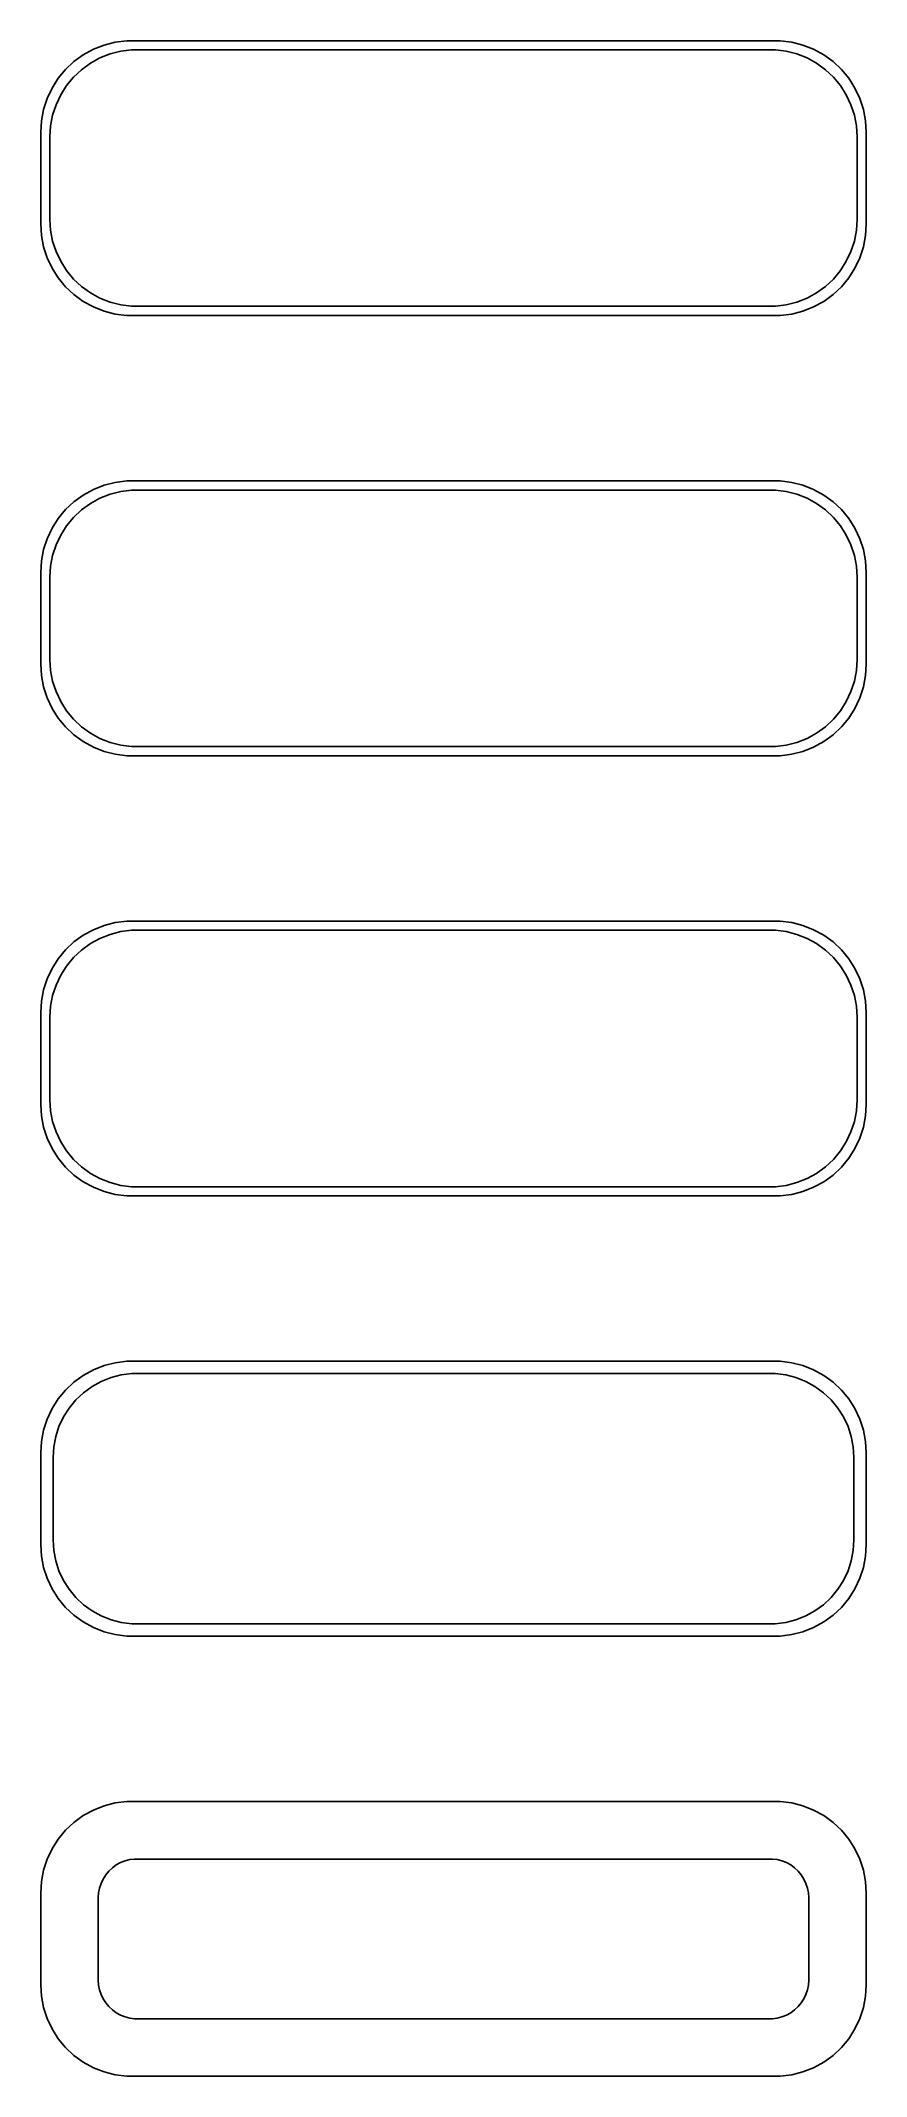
# Model space of a CAD drawing. Header units: metres. Extents: x -22 to 22, y 113 to 223.
import ezdxf

# ---------------------------------------------------------------- set-up
doc = ezdxf.new("R2010")
doc.units = ezdxf.units.M

msp = doc.modelspace()

# ---------------------------------------------------------------- linework, layer by layer
for p, q in [((-19.0451, 223.255), (-19.6289, 223.024)), ((-18.4369, 223.411), (-19.0451, 223.255)), ((-17.8139, 223.49), (-18.4369, 223.411)), ((17.8139, 223.49), (-17.8139, 223.49)), ((18.4369, 223.411), (17.8139, 223.49)), ((19.0451, 223.255), (18.4369, 223.411)), ((19.6289, 223.024), (19.0451, 223.255)), ((-20.6871, 222.353), (-21.1448, 221.923)), ((-20.1791, 222.722), (-20.6871, 222.353)), ((-20.2778, 221.91), (-19.7952, 222.261)), ((-19.6289, 223.024), (-20.1791, 222.722)), ((-19.7952, 222.261), (-19.2724, 222.548)), ((-19.2724, 222.548), (-18.7178, 222.768)), ((-18.7178, 222.768), (-18.1401, 222.916)), ((-18.1401, 222.916), (-17.5482, 222.991)), ((-17.5482, 222.991), (17.5482, 222.991)), ((17.5482, 222.991), (18.1401, 222.916)), ((18.1401, 222.916), (18.7178, 222.768)), ((18.7178, 222.768), (19.2724, 222.548)), ((19.2724, 222.548), (19.7952, 222.261)), ((20.1791, 222.722), (19.6289, 223.024)), ((19.7952, 222.261), (20.2778, 221.91)), ((20.6871, 222.353), (20.1791, 222.722)), ((21.1448, 221.923), (20.6871, 222.353)), ((-21.8815, 220.909), (-22.1489, 220.341)), ((-21.5451, 221.439), (-21.8815, 220.909)), ((-21.1448, 221.923), (-21.5451, 221.439)), ((-21.4124, 220.538), (-21.0928, 221.042)), ((-21.0928, 221.042), (-20.7126, 221.502)), ((-20.7126, 221.502), (-20.2778, 221.91)), ((20.2778, 221.91), (20.7126, 221.502)), ((20.7126, 221.502), (21.0928, 221.042)), ((21.0928, 221.042), (21.4124, 220.538)), ((21.5451, 221.439), (21.1448, 221.923)), ((21.8815, 220.909), (21.5451, 221.439)), ((22.1489, 220.341), (21.8815, 220.909)), ((-22.3429, 219.743), (-22.4606, 219.127)), ((-22.1489, 220.341), (-22.3429, 219.743)), ((-21.8508, 219.431), (-21.6664, 219.999)), ((-21.6664, 219.999), (-21.4124, 220.538)), ((21.4124, 220.538), (21.6664, 219.999)), ((21.6664, 219.999), (21.8508, 219.431)), ((22.3429, 219.743), (22.1489, 220.341)), ((22.4606, 219.127), (22.3429, 219.743)), ((-22.4606, 219.127), (-22.5, 218.5)), ((-22, 218.25), (-21.9625, 218.845)), ((-21.9625, 218.845), (-21.8508, 219.431)), ((21.8508, 219.431), (21.9625, 218.845)), ((21.9625, 218.845), (22, 218.25)), ((22.5, 218.5), (22.4606, 219.127)), ((-22.5, 218.5), (-22.5, 213.5)), ((-22, 213.75), (-22, 218.25)), ((22, 218.25), (22, 213.75)), ((22.5, 213.5), (22.5, 218.5)), ((-22.5, 213.5), (-22.4606, 212.873)), ((-21.9625, 213.155), (-22, 213.75)), ((-21.8508, 212.569), (-21.9625, 213.155)), ((21.9625, 213.155), (21.8508, 212.569)), ((22, 213.75), (21.9625, 213.155)), ((22.4606, 212.873), (22.5, 213.5)), ((-22.4606, 212.873), (-22.3429, 212.257)), ((-22.3429, 212.257), (-22.1489, 211.659)), ((-21.6664, 212.001), (-21.8508, 212.569)), ((-21.4124, 211.462), (-21.6664, 212.001)), ((21.6664, 212.001), (21.4124, 211.462)), ((21.8508, 212.569), (21.6664, 212.001)), ((22.1489, 211.659), (22.3429, 212.257)), ((22.3429, 212.257), (22.4606, 212.873)), ((-22.1489, 211.659), (-21.8815, 211.091)), ((-21.8815, 211.091), (-21.5451, 210.561)), ((-21.0928, 210.958), (-21.4124, 211.462)), ((-20.7126, 210.498), (-21.0928, 210.958)), ((21.0928, 210.958), (20.7126, 210.498)), ((21.4124, 211.462), (21.0928, 210.958)), ((21.5451, 210.561), (21.8815, 211.091)), ((21.8815, 211.091), (22.1489, 211.659)), ((-21.5451, 210.561), (-21.1448, 210.077)), ((-21.1448, 210.077), (-20.6871, 209.647)), ((-20.2778, 210.09), (-20.7126, 210.498)), ((-19.7952, 209.739), (-20.2778, 210.09)), ((20.2778, 210.09), (19.7952, 209.739)), ((20.7126, 210.498), (20.2778, 210.09)), ((20.6871, 209.647), (21.1448, 210.077)), ((21.1448, 210.077), (21.5451, 210.561)), ((-20.6871, 209.647), (-20.1791, 209.278)), ((-20.1791, 209.278), (-19.6289, 208.976)), ((-19.2724, 209.452), (-19.7952, 209.739)), ((-19.6289, 208.976), (-19.0451, 208.745)), ((-18.7178, 209.232), (-19.2724, 209.452)), ((-19.0451, 208.745), (-18.4369, 208.589)), ((-18.1401, 209.084), (-18.7178, 209.232)), ((-17.5482, 209.009), (-18.1401, 209.084)), ((17.5482, 209.009), (-17.5482, 209.009)), ((18.1401, 209.084), (17.5482, 209.009)), ((18.7178, 209.232), (18.1401, 209.084)), ((18.4369, 208.589), (19.0451, 208.745)), ((19.2724, 209.452), (18.7178, 209.232)), ((19.0451, 208.745), (19.6289, 208.976)), ((19.7952, 209.739), (19.2724, 209.452)), ((19.6289, 208.976), (20.1791, 209.278)), ((20.1791, 209.278), (20.6871, 209.647)), ((-18.4369, 208.589), (-17.8139, 208.51)), ((-17.8139, 208.51), (17.8139, 208.51)), ((17.8139, 208.51), (18.4369, 208.589)), ((-20.1791, 198.722), (-20.6871, 198.353)), ((-19.6289, 199.024), (-20.1791, 198.722)), ((-19.0451, 199.255), (-19.6289, 199.024)), ((-19.2724, 198.548), (-18.7178, 198.768)), ((-18.4369, 199.411), (-19.0451, 199.255)), ((-18.7178, 198.768), (-18.1401, 198.916)), ((-17.8139, 199.49), (-18.4369, 199.411)), ((-18.1401, 198.916), (-17.5482, 198.991)), ((17.8139, 199.49), (-17.8139, 199.49)), ((-17.5482, 198.991), (17.5482, 198.991)), ((17.5482, 198.991), (18.1401, 198.916)), ((18.4369, 199.411), (17.8139, 199.49)), ((18.1401, 198.916), (18.7178, 198.768)), ((19.0451, 199.255), (18.4369, 199.411)), ((18.7178, 198.768), (19.2724, 198.548)), ((19.6289, 199.024), (19.0451, 199.255)), ((20.1791, 198.722), (19.6289, 199.024)), ((20.6871, 198.353), (20.1791, 198.722)), ((-21.1448, 197.923), (-21.5451, 197.439)), ((-20.6871, 198.353), (-21.1448, 197.923)), ((-20.7126, 197.502), (-20.2778, 197.91)), ((-20.2778, 197.91), (-19.7952, 198.261)), ((-19.7952, 198.261), (-19.2724, 198.548)), ((19.2724, 198.548), (19.7952, 198.261)), ((19.7952, 198.261), (20.2778, 197.91)), ((20.2778, 197.91), (20.7126, 197.502)), ((21.1448, 197.923), (20.6871, 198.353)), ((21.5451, 197.439), (21.1448, 197.923)), ((-21.8815, 196.909), (-22.1489, 196.341)), ((-21.5451, 197.439), (-21.8815, 196.909)), ((-21.6664, 195.999), (-21.4124, 196.538)), ((-21.4124, 196.538), (-21.0928, 197.042)), ((-21.0928, 197.042), (-20.7126, 197.502)), ((20.7126, 197.502), (21.0928, 197.042)), ((21.0928, 197.042), (21.4124, 196.538)), ((21.4124, 196.538), (21.6664, 195.999)), ((21.8815, 196.909), (21.5451, 197.439)), ((22.1489, 196.341), (21.8815, 196.909)), ((-22.3429, 195.743), (-22.4606, 195.127)), ((-22.1489, 196.341), (-22.3429, 195.743)), ((-21.9625, 194.845), (-21.8508, 195.431)), ((-21.8508, 195.431), (-21.6664, 195.999)), ((21.6664, 195.999), (21.8508, 195.431)), ((21.8508, 195.431), (21.9625, 194.845)), ((22.3429, 195.743), (22.1489, 196.341)), ((22.4606, 195.127), (22.3429, 195.743)), ((-22.4606, 195.127), (-22.5, 194.5)), ((-22.5, 194.5), (-22.5, 189.5)), ((-22, 194.25), (-21.9625, 194.845)), ((-22, 189.75), (-22, 194.25)), ((21.9625, 194.845), (22, 194.25)), ((22, 194.25), (22, 189.75)), ((22.5, 194.5), (22.4606, 195.127)), ((22.5, 189.5), (22.5, 194.5)), ((-22.5, 189.5), (-22.4606, 188.873)), ((-22.4606, 188.873), (-22.3429, 188.257)), ((-21.9625, 189.155), (-22, 189.75)), ((-21.8508, 188.569), (-21.9625, 189.155)), ((21.9625, 189.155), (21.8508, 188.569)), ((22, 189.75), (21.9625, 189.155)), ((22.3429, 188.257), (22.4606, 188.873)), ((22.4606, 188.873), (22.5, 189.5)), ((-22.3429, 188.257), (-22.1489, 187.659)), ((-22.1489, 187.659), (-21.8815, 187.091)), ((-21.6664, 188.001), (-21.8508, 188.569)), ((-21.4124, 187.462), (-21.6664, 188.001)), ((21.6664, 188.001), (21.4124, 187.462)), ((21.8508, 188.569), (21.6664, 188.001)), ((21.8815, 187.091), (22.1489, 187.659)), ((22.1489, 187.659), (22.3429, 188.257)), ((-21.8815, 187.091), (-21.5451, 186.561)), ((-21.5451, 186.561), (-21.1448, 186.077)), ((-21.0928, 186.958), (-21.4124, 187.462)), ((-20.7126, 186.498), (-21.0928, 186.958)), ((-20.2778, 186.09), (-20.7126, 186.498)), ((20.7126, 186.498), (20.2778, 186.09)), ((21.0928, 186.958), (20.7126, 186.498)), ((21.4124, 187.462), (21.0928, 186.958)), ((21.1448, 186.077), (21.5451, 186.561)), ((21.5451, 186.561), (21.8815, 187.091)), ((-21.1448, 186.077), (-20.6871, 185.647)), ((-20.6871, 185.647), (-20.1791, 185.278)), ((-19.7952, 185.739), (-20.2778, 186.09)), ((-19.2724, 185.452), (-19.7952, 185.739)), ((-18.7178, 185.232), (-19.2724, 185.452)), ((19.2724, 185.452), (18.7178, 185.232)), ((19.7952, 185.739), (19.2724, 185.452)), ((20.2778, 186.09), (19.7952, 185.739)), ((20.1791, 185.278), (20.6871, 185.647)), ((20.6871, 185.647), (21.1448, 186.077)), ((-20.1791, 185.278), (-19.6289, 184.976)), ((-19.6289, 184.976), (-19.0451, 184.745)), ((-19.0451, 184.745), (-18.4369, 184.589)), ((-18.1401, 185.084), (-18.7178, 185.232)), ((-18.4369, 184.589), (-17.8139, 184.51)), ((-17.5482, 185.009), (-18.1401, 185.084)), ((-17.8139, 184.51), (17.8139, 184.51)), ((17.5482, 185.009), (-17.5482, 185.009)), ((18.1401, 185.084), (17.5482, 185.009)), ((17.8139, 184.51), (18.4369, 184.589)), ((18.7178, 185.232), (18.1401, 185.084)), ((18.4369, 184.589), (19.0451, 184.745)), ((19.0451, 184.745), (19.6289, 184.976)), ((19.6289, 184.976), (20.1791, 185.278)), ((-18.4369, 175.411), (-19.0451, 175.255)), ((-17.8139, 175.49), (-18.4369, 175.411)), ((17.8139, 175.49), (-17.8139, 175.49)), ((18.4369, 175.411), (17.8139, 175.49)), ((19.0451, 175.255), (18.4369, 175.411)), ((-20.6871, 174.353), (-21.1448, 173.923)), ((-20.1791, 174.722), (-20.6871, 174.353)), ((-20.2778, 173.91), (-19.7952, 174.261)), ((-19.6289, 175.024), (-20.1791, 174.722)), ((-19.7952, 174.261), (-19.2724, 174.548)), ((-19.0451, 175.255), (-19.6289, 175.024)), ((-19.2724, 174.548), (-18.7178, 174.768)), ((-18.7178, 174.768), (-18.1401, 174.916)), ((-18.1401, 174.916), (-17.5482, 174.991)), ((-17.5482, 174.991), (17.5482, 174.991)), ((17.5482, 174.991), (18.1401, 174.916)), ((18.1401, 174.916), (18.7178, 174.768)), ((18.7178, 174.768), (19.2724, 174.548)), ((19.6289, 175.024), (19.0451, 175.255)), ((19.2724, 174.548), (19.7952, 174.261)), ((20.1791, 174.722), (19.6289, 175.024)), ((19.7952, 174.261), (20.2778, 173.91)), ((20.6871, 174.353), (20.1791, 174.722)), ((21.1448, 173.923), (20.6871, 174.353)), ((-21.5451, 173.439), (-21.8815, 172.909)), ((-21.1448, 173.923), (-21.5451, 173.439)), ((-21.0928, 173.042), (-20.7126, 173.502)), ((-20.7126, 173.502), (-20.2778, 173.91)), ((20.2778, 173.91), (20.7126, 173.502)), ((20.7126, 173.502), (21.0928, 173.042)), ((21.5451, 173.439), (21.1448, 173.923)), ((21.8815, 172.909), (21.5451, 173.439)), ((-22.1489, 172.341), (-22.3429, 171.743)), ((-21.8815, 172.909), (-22.1489, 172.341)), ((-21.6664, 171.999), (-21.4124, 172.538)), ((-21.4124, 172.538), (-21.0928, 173.042)), ((21.0928, 173.042), (21.4124, 172.538)), ((21.4124, 172.538), (21.6664, 171.999)), ((22.1489, 172.341), (21.8815, 172.909)), ((22.3429, 171.743), (22.1489, 172.341)), ((-22.4606, 171.127), (-22.5, 170.5)), ((-22.3429, 171.743), (-22.4606, 171.127)), ((-21.9625, 170.845), (-21.8508, 171.431)), ((-21.8508, 171.431), (-21.6664, 171.999)), ((21.6664, 171.999), (21.8508, 171.431)), ((21.8508, 171.431), (21.9625, 170.845)), ((22.4606, 171.127), (22.3429, 171.743)), ((22.5, 170.5), (22.4606, 171.127)), ((-22.5, 170.5), (-22.5, 165.5)), ((-22, 170.25), (-21.9625, 170.845)), ((-22, 165.75), (-22, 170.25)), ((21.9625, 170.845), (22, 170.25)), ((22, 170.25), (22, 165.75)), ((22.5, 165.5), (22.5, 170.5)), ((-22.5, 165.5), (-22.4606, 164.873)), ((-21.9625, 165.155), (-22, 165.75)), ((22, 165.75), (21.9625, 165.155)), ((22.4606, 164.873), (22.5, 165.5)), ((-22.4606, 164.873), (-22.3429, 164.257)), ((-22.3429, 164.257), (-22.1489, 163.659)), ((-21.8508, 164.569), (-21.9625, 165.155)), ((-21.6664, 164.001), (-21.8508, 164.569)), ((21.8508, 164.569), (21.6664, 164.001)), ((21.9625, 165.155), (21.8508, 164.569)), ((22.1489, 163.659), (22.3429, 164.257)), ((22.3429, 164.257), (22.4606, 164.873)), ((-22.1489, 163.659), (-21.8815, 163.091)), ((-21.4124, 163.462), (-21.6664, 164.001)), ((-21.0928, 162.958), (-21.4124, 163.462)), ((21.4124, 163.462), (21.0928, 162.958)), ((21.6664, 164.001), (21.4124, 163.462)), ((21.8815, 163.091), (22.1489, 163.659)), ((-21.8815, 163.091), (-21.5451, 162.561)), ((-21.5451, 162.561), (-21.1448, 162.077)), ((-21.1448, 162.077), (-20.6871, 161.647)), ((-20.7126, 162.498), (-21.0928, 162.958)), ((-20.2778, 162.09), (-20.7126, 162.498)), ((-19.7952, 161.739), (-20.2778, 162.09)), ((20.2778, 162.09), (19.7952, 161.739)), ((20.7126, 162.498), (20.2778, 162.09)), ((20.6871, 161.647), (21.1448, 162.077)), ((21.0928, 162.958), (20.7126, 162.498)), ((21.1448, 162.077), (21.5451, 162.561)), ((21.5451, 162.561), (21.8815, 163.091)), ((-20.6871, 161.647), (-20.1791, 161.278)), ((-20.1791, 161.278), (-19.6289, 160.976)), ((-19.2724, 161.452), (-19.7952, 161.739)), ((-19.6289, 160.976), (-19.0451, 160.745)), ((-18.7178, 161.232), (-19.2724, 161.452)), ((-18.1401, 161.084), (-18.7178, 161.232)), ((-17.5482, 161.009), (-18.1401, 161.084)), ((17.5482, 161.009), (-17.5482, 161.009)), ((18.1401, 161.084), (17.5482, 161.009)), ((18.7178, 161.232), (18.1401, 161.084)), ((19.2724, 161.452), (18.7178, 161.232)), ((19.0451, 160.745), (19.6289, 160.976)), ((19.7952, 161.739), (19.2724, 161.452)), ((19.6289, 160.976), (20.1791, 161.278)), ((20.1791, 161.278), (20.6871, 161.647)), ((-19.0451, 160.745), (-18.4369, 160.589)), ((-18.4369, 160.589), (-17.8139, 160.51)), ((-17.8139, 160.51), (17.8139, 160.51)), ((17.8139, 160.51), (18.4369, 160.589)), ((18.4369, 160.589), (19.0451, 160.745)), ((-19.6289, 151.024), (-20.1791, 150.722)), ((-19.0451, 151.255), (-19.6289, 151.024)), ((-18.4369, 151.411), (-19.0451, 151.255)), ((-17.8139, 151.49), (-18.4369, 151.411)), ((17.8139, 151.49), (-17.8139, 151.49)), ((18.4369, 151.411), (17.8139, 151.49)), ((19.0451, 151.255), (18.4369, 151.411)), ((19.6289, 151.024), (19.0451, 151.255)), ((20.1791, 150.722), (19.6289, 151.024)), ((-21.1448, 149.923), (-21.5451, 149.439)), ((-20.6871, 150.353), (-21.1448, 149.923)), ((-20.1791, 150.722), (-20.6871, 150.353)), ((-20.1684, 149.778), (-19.7032, 150.116)), ((-19.7032, 150.116), (-19.1994, 150.393)), ((-19.1994, 150.393), (-18.6648, 150.604)), ((-18.6648, 150.604), (-18.1079, 150.747)), ((-18.1079, 150.747), (-17.5375, 150.819)), ((-17.5375, 150.819), (17.5375, 150.819)), ((17.5375, 150.819), (18.1079, 150.747)), ((18.1079, 150.747), (18.6648, 150.604)), ((18.6648, 150.604), (19.1994, 150.393)), ((19.1994, 150.393), (19.7032, 150.116)), ((19.7032, 150.116), (20.1684, 149.778)), ((20.6871, 150.353), (20.1791, 150.722)), ((21.1448, 149.923), (20.6871, 150.353)), ((21.5451, 149.439), (21.1448, 149.923)), ((-21.8815, 148.909), (-22.1489, 148.341)), ((-21.5451, 149.439), (-21.8815, 148.909)), ((-21.2621, 148.456), (-20.954, 148.941)), ((-20.954, 148.941), (-20.5875, 149.384)), ((-20.5875, 149.384), (-20.1684, 149.778)), ((20.1684, 149.778), (20.5875, 149.384)), ((20.5875, 149.384), (20.954, 148.941)), ((20.954, 148.941), (21.2621, 148.456)), ((21.8815, 148.909), (21.5451, 149.439)), ((22.1489, 148.341), (21.8815, 148.909)), ((-22.3429, 147.743), (-22.4606, 147.127)), ((-22.1489, 148.341), (-22.3429, 147.743)), ((-21.6846, 147.389), (-21.5069, 147.935)), ((-21.5069, 147.935), (-21.2621, 148.456)), ((21.2621, 148.456), (21.5069, 147.935)), ((21.5069, 147.935), (21.6846, 147.389)), ((22.3429, 147.743), (22.1489, 148.341)), ((22.4606, 147.127), (22.3429, 147.743)), ((-22.4606, 147.127), (-22.5, 146.5)), ((-22.5, 146.5), (-22.5, 141.5)), ((-21.8284, 146.25), (-21.7923, 146.824)), ((-21.7923, 146.824), (-21.6846, 147.389)), ((21.6846, 147.389), (21.7923, 146.824)), ((21.7923, 146.824), (21.8284, 146.25)), ((22.5, 146.5), (22.4606, 147.127)), ((22.5, 141.5), (22.5, 146.5)), ((-21.8284, 141.75), (-21.8284, 146.25)), ((21.8284, 146.25), (21.8284, 141.75)), ((-22.5, 141.5), (-22.4606, 140.873)), ((-21.7923, 141.176), (-21.8284, 141.75)), ((-21.6846, 140.611), (-21.7923, 141.176)), ((21.7923, 141.176), (21.6846, 140.611)), ((21.8284, 141.75), (21.7923, 141.176)), ((22.4606, 140.873), (22.5, 141.5)), ((-22.4606, 140.873), (-22.3429, 140.257)), ((-22.3429, 140.257), (-22.1489, 139.659)), ((-21.5069, 140.065), (-21.6846, 140.611)), ((-21.2621, 139.544), (-21.5069, 140.065)), ((21.5069, 140.065), (21.2621, 139.544)), ((21.6846, 140.611), (21.5069, 140.065)), ((22.1489, 139.659), (22.3429, 140.257)), ((22.3429, 140.257), (22.4606, 140.873)), ((-22.1489, 139.659), (-21.8815, 139.091)), ((-21.8815, 139.091), (-21.5451, 138.561)), ((-20.954, 139.059), (-21.2621, 139.544)), ((-20.5875, 138.616), (-20.954, 139.059)), ((20.954, 139.059), (20.5875, 138.616)), ((21.2621, 139.544), (20.954, 139.059)), ((21.5451, 138.561), (21.8815, 139.091)), ((21.8815, 139.091), (22.1489, 139.659)), ((-21.5451, 138.561), (-21.1448, 138.077)), ((-21.1448, 138.077), (-20.6871, 137.647)), ((-20.6871, 137.647), (-20.1791, 137.278)), ((-20.1684, 138.222), (-20.5875, 138.616)), ((-19.7032, 137.884), (-20.1684, 138.222)), ((-19.1994, 137.607), (-19.7032, 137.884)), ((19.7032, 137.884), (19.1994, 137.607)), ((20.1684, 138.222), (19.7032, 137.884)), ((20.5875, 138.616), (20.1684, 138.222)), ((20.1791, 137.278), (20.6871, 137.647)), ((20.6871, 137.647), (21.1448, 138.077)), ((21.1448, 138.077), (21.5451, 138.561)), ((-20.1791, 137.278), (-19.6289, 136.976)), ((-19.6289, 136.976), (-19.0451, 136.745)), ((-18.6648, 137.396), (-19.1994, 137.607)), ((-19.0451, 136.745), (-18.4369, 136.589)), ((-18.1079, 137.253), (-18.6648, 137.396)), ((-18.4369, 136.589), (-17.8139, 136.51)), ((-17.5375, 137.181), (-18.1079, 137.253)), ((-17.8139, 136.51), (17.8139, 136.51)), ((17.5375, 137.181), (-17.5375, 137.181)), ((18.1079, 137.253), (17.5375, 137.181)), ((17.8139, 136.51), (18.4369, 136.589)), ((18.6648, 137.396), (18.1079, 137.253)), ((18.4369, 136.589), (19.0451, 136.745)), ((19.1994, 137.607), (18.6648, 137.396)), ((19.0451, 136.745), (19.6289, 136.976)), ((19.6289, 136.976), (20.1791, 137.278)), ((-20.1791, 126.722), (-20.6871, 126.353)), ((-19.6289, 127.024), (-20.1791, 126.722)), ((-19.0451, 127.255), (-19.6289, 127.024)), ((-18.4369, 127.411), (-19.0451, 127.255)), ((-17.8139, 127.49), (-18.4369, 127.411)), ((17.8139, 127.49), (-17.8139, 127.49)), ((18.4369, 127.411), (17.8139, 127.49)), ((19.0451, 127.255), (18.4369, 127.411)), ((19.6289, 127.024), (19.0451, 127.255)), ((20.1791, 126.722), (19.6289, 127.024)), ((20.6871, 126.353), (20.1791, 126.722)), ((-21.5451, 125.439), (-21.8815, 124.909)), ((-21.1448, 125.923), (-21.5451, 125.439)), ((-20.6871, 126.353), (-21.1448, 125.923)), ((21.1448, 125.923), (20.6871, 126.353)), ((21.5451, 125.439), (21.1448, 125.923)), ((21.8815, 124.909), (21.5451, 125.439)), ((-22.1489, 124.341), (-22.3429, 123.743)), ((-21.8815, 124.909), (-22.1489, 124.341)), ((-17.9019, 124.256), (-17.6453, 124.322)), ((-17.6453, 124.322), (-17.3825, 124.355)), ((-17.3825, 124.355), (17.3825, 124.355)), ((17.3825, 124.355), (17.6453, 124.322)), ((17.6453, 124.322), (17.9019, 124.256)), ((22.1489, 124.341), (21.8815, 124.909)), ((22.3429, 123.743), (22.1489, 124.341)), ((-22.3429, 123.743), (-22.4606, 123.127)), ((-19.2115, 123.027), (-19.0987, 123.266)), ((-19.0987, 123.266), (-18.9567, 123.49)), ((-18.9567, 123.49), (-18.7879, 123.694)), ((-18.7879, 123.694), (-18.5947, 123.875)), ((-18.5947, 123.875), (-18.3804, 124.031)), ((-18.3804, 124.031), (-18.1482, 124.159)), ((-18.1482, 124.159), (-17.9019, 124.256)), ((17.9019, 124.256), (18.1482, 124.159)), ((18.1482, 124.159), (18.3804, 124.031)), ((18.3804, 124.031), (18.5947, 123.875)), ((18.5947, 123.875), (18.7879, 123.694)), ((18.7879, 123.694), (18.9567, 123.49)), ((18.9567, 123.49), (19.0987, 123.266)), ((19.0987, 123.266), (19.2115, 123.027)), ((22.4606, 123.127), (22.3429, 123.743)), ((-22.4606, 123.127), (-22.5, 122.5)), ((-22.5, 122.5), (-22.5, 117.5)), ((-19.3596, 122.25), (-19.343, 122.514)), ((-19.3596, 117.75), (-19.3596, 122.25)), ((-19.343, 122.514), (-19.2934, 122.775)), ((-19.2934, 122.775), (-19.2115, 123.027)), ((19.2115, 123.027), (19.2934, 122.775)), ((19.2934, 122.775), (19.343, 122.514)), ((19.343, 122.514), (19.3596, 122.25)), ((19.3596, 122.25), (19.3596, 117.75)), ((22.5, 122.5), (22.4606, 123.127)), ((22.5, 117.5), (22.5, 122.5)), ((-19.343, 117.486), (-19.3596, 117.75)), ((19.3596, 117.75), (19.343, 117.486)), ((-22.5, 117.5), (-22.4606, 116.873)), ((-22.4606, 116.873), (-22.3429, 116.257)), ((-19.2934, 117.225), (-19.343, 117.486)), ((-19.2115, 116.973), (-19.2934, 117.225)), ((-19.0987, 116.734), (-19.2115, 116.973)), ((-18.9567, 116.51), (-19.0987, 116.734)), ((19.0987, 116.734), (18.9567, 116.51)), ((19.2115, 116.973), (19.0987, 116.734)), ((19.2934, 117.225), (19.2115, 116.973)), ((19.343, 117.486), (19.2934, 117.225)), ((22.3429, 116.257), (22.4606, 116.873)), ((22.4606, 116.873), (22.5, 117.5)), ((-22.3429, 116.257), (-22.1489, 115.659)), ((-22.1489, 115.659), (-21.8815, 115.091)), ((-18.7879, 116.306), (-18.9567, 116.51)), ((-18.5947, 116.125), (-18.7879, 116.306)), ((-18.3804, 115.969), (-18.5947, 116.125)), ((-18.1482, 115.841), (-18.3804, 115.969)), ((-17.9019, 115.744), (-18.1482, 115.841)), ((-17.6453, 115.678), (-17.9019, 115.744)), ((-17.3825, 115.645), (-17.6453, 115.678)), ((17.3825, 115.645), (-17.3825, 115.645)), ((17.6453, 115.678), (17.3825, 115.645)), ((17.9019, 115.744), (17.6453, 115.678)), ((18.1482, 115.841), (17.9019, 115.744)), ((18.3804, 115.969), (18.1482, 115.841)), ((18.5947, 116.125), (18.3804, 115.969)), ((18.7879, 116.306), (18.5947, 116.125)), ((18.9567, 116.51), (18.7879, 116.306)), ((21.8815, 115.091), (22.1489, 115.659)), ((22.1489, 115.659), (22.3429, 116.257)), ((-21.8815, 115.091), (-21.5451, 114.561)), ((-21.5451, 114.561), (-21.1448, 114.077)), ((21.1448, 114.077), (21.5451, 114.561)), ((21.5451, 114.561), (21.8815, 115.091)), ((-21.1448, 114.077), (-20.6871, 113.647)), ((-20.6871, 113.647), (-20.1791, 113.278)), ((-20.1791, 113.278), (-19.6289, 112.976)), ((19.6289, 112.976), (20.1791, 113.278)), ((20.1791, 113.278), (20.6871, 113.647)), ((20.6871, 113.647), (21.1448, 114.077)), ((-19.6289, 112.976), (-19.0451, 112.745)), ((-19.0451, 112.745), (-18.4369, 112.589)), ((-18.4369, 112.589), (-17.8139, 112.51)), ((-17.8139, 112.51), (17.8139, 112.51)), ((17.8139, 112.51), (18.4369, 112.589)), ((18.4369, 112.589), (19.0451, 112.745)), ((19.0451, 112.745), (19.6289, 112.976))]:
    msp.add_line(p, q)

doc.saveas('drawing.dxf')
